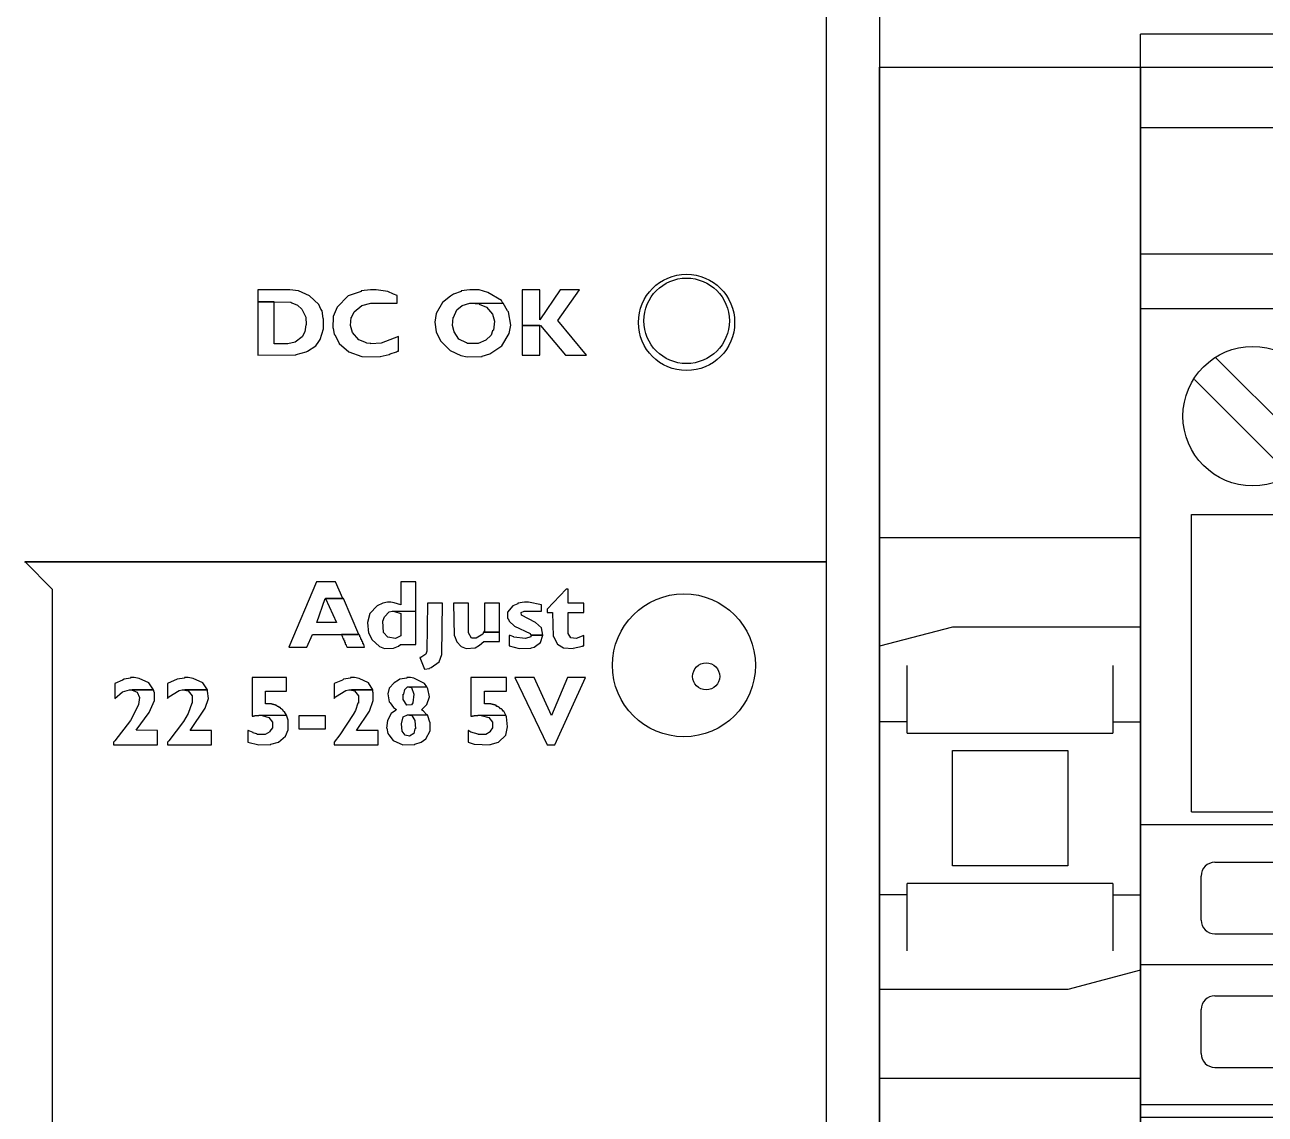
# Model space of a CAD drawing. Header units: inches. Extents: x -4 to 280, y -9 to 35.
# Drawn here: x 43.419 to 45.192, y 23.751 to 25.309 of the extents above; entities that cross this region are included whole.
import ezdxf

# ---------------------------------------------------------------- set-up
doc = ezdxf.new("R2010")
doc.units = ezdxf.units.IN
doc.header["$LTSCALE"] = 0.5
doc.header["$MEASUREMENT"] = 0
doc.linetypes.add('DOT', pattern=[0.25, 0, -0.25])
doc.layers.add('1', color=7, linetype='Continuous')
doc.layers.add('LAYER_1_0', color=160, linetype='Continuous')

# ---------------------------------------------------------------- blocks, each defined once
blk = doc.blocks.new('c2938581')
at = {"layer": 'LAYER_1_0', "color": 1}
for p, q in [((55.030577, 48.975133), (55.030577, -81.251544)), ((53.101668, -8.61205), (53.101668, 35.711515)), ((32.465546, 1.267795), (32.465546, 0.829579)), ((33.622754, 1.267795), (32.465546, 1.267795)), ((33.938325, 1.224042), (33.622754, 1.267795)), ((34.341401, 1.040074), (33.938325, 1.224042)), ((34.674542, 0.724504), (34.341401, 1.040074)), ((35.744244, 1.040074), (35.340823, 0.636654)), ((36.2176, 1.206472), (35.744244, 1.040074)), ((36.550741, 1.259182), (36.2176, 1.224042)), ((36.2176, 1.224042), (36.2176, 1.206472)), ((36.550741, 1.267795), (36.550741, 1.259182)), ((36.760891, 1.267795), (36.550741, 1.267795)), ((37.181882, 1.206472), (36.760891, 1.267795)), ((37.392377, 1.11001), (37.181882, 1.206472)), ((37.515023, 1.0573), (37.392377, 1.11001)), ((37.515023, 0.776869), (37.515023, 1.0573)), ((39.461157, 1.031117), (39.163156, 0.803396)), ((39.566233, 1.11001), (39.461157, 1.031117)), ((39.847008, 1.206472), (39.566233, 1.11001)), ((40.162579, 1.259182), (39.847008, 1.224042)), ((39.847008, 1.224042), (39.847008, 1.206472)), ((40.162579, 1.267795), (40.162579, 1.259182)), ((40.33759, 1.267795), (40.162579, 1.267795)), ((40.495719, 1.259182), (40.33759, 1.267795)), ((40.81129, 1.171332), (40.495719, 1.259182)), ((41.302216, 0.873332), (40.81129, 1.171332)), ((42.704715, 1.267795), (42.056003, 1.267795)), ((42.056003, 1.267795), (42.056003, -0.029628)), ((43.441276, 1.267795), (42.704715, 0.17191)), ((42.704715, 0.17191), (42.704715, 1.267795)), ((43.353426, 0.145728), (44.142353, 1.267795)), ((44.142353, 1.267795), (43.441276, 1.267795)), ((32.465546, 0.829579), (33.657549, 0.812009)), ((33.061548, 0.829579), (32.465546, 0.829579)), ((32.465546, 0.829579), (32.465546, -1.107943)), ((33.061548, -0.695909), (33.061548, 0.829579)), ((33.657549, 0.812009), (33.692689, 0.794439)), ((33.692689, 0.794439), (33.903185, 0.706934)), ((33.903185, 0.706934), (34.06097, 0.566374)), ((34.06097, 0.566374), (34.201185, 0.268373)), ((34.744822, 0.557761), (34.674542, 0.724504)), ((34.797187, 0.505051), (34.744822, 0.557761)), ((34.832327, 0.22462), (34.797187, 0.505051)), ((35.340823, 0.636654), (35.200608, 0.2949)), ((35.866889, 0.25976), (35.954395, 0.461298)), ((35.954395, 0.461298), (36.23517, 0.697976)), ((36.23517, 0.697976), (36.568311, 0.776869)), ((36.568311, 0.776869), (37.515023, 0.776869)), ((39.163156, 0.803396), (38.935091, 0.408588)), ((39.566233, 0.25976), (39.688878, 0.531578)), ((39.688878, 0.531578), (39.881803, 0.689364)), ((39.881803, 0.689364), (40.162579, 0.776869)), ((40.162579, 0.776869), (41.354582, 0.776869)), ((41.372152, 0.776869), (40.35516, 0.768256)), ((40.35516, 0.768256), (40.495719, 0.759299)), ((40.495719, 0.759299), (40.495719, 0.741729)), ((40.495719, 0.741729), (40.75858, 0.636654)), ((40.75858, 0.636654), (40.986646, 0.373793)), ((41.354582, 0.776869), (41.302216, 0.873332)), ((41.529937, 0.505051), (41.372152, 0.776869)), ((41.565077, 0.461298), (41.529937, 0.505051)), ((41.652582, -0.020671), (41.565077, 0.461298)), ((34.201185, 0.268373), (34.218755, -0.003445)), ((34.849897, 0.22462), (34.832327, 0.22462)), ((34.849897, -0.152273), (34.849897, 0.22462)), ((35.200608, 0.2949), (35.183038, -0.134703)), ((35.831749, -0.029628), (35.849319, 0.25976)), ((35.849319, 0.25976), (35.866889, 0.25976)), ((38.935091, 0.408588), (38.882381, 0.093018)), ((38.882381, 0.093018), (38.935091, -0.266306)), ((39.531093, -0.029628), (39.548663, 0.25976)), ((39.548663, 0.25976), (39.566233, 0.25976)), ((40.986646, 0.373793), (41.056581, 0.128158)), ((41.056581, 0.128158), (41.021441, -0.196026)), ((44.387988, -1.107943), (43.353426, 0.145728)), ((34.07854, -0.441661), (33.815335, -0.634587)), ((34.166045, -0.257349), (34.07854, -0.441661)), ((34.201185, -0.003445), (34.166045, -0.257349)), ((34.166045, -0.257349), (34.166045, -0.257349)), ((34.218755, -0.003445), (34.201185, -0.003445)), ((34.727252, -0.538124), (34.849897, -0.152273)), ((35.183038, -0.134703), (35.200608, -0.134703)), ((35.200608, -0.134703), (35.235748, -0.362769)), ((35.235748, -0.362769), (35.253318, -0.362769)), ((35.253318, -0.362769), (35.411103, -0.686952)), ((35.902029, -0.292489), (35.831749, -0.029628)), ((36.12975, -0.555694), (35.902029, -0.292489)), ((37.567388, -0.432704), (36.936247, -0.669382)), ((37.567388, -0.967727), (37.567388, -0.432704)), ((38.935091, -0.266306), (38.935091, -0.266306)), ((38.935091, -0.266306), (39.092877, -0.590489)), ((39.583803, -0.266306), (39.531093, -0.029628)), ((39.759158, -0.529167), (39.583803, -0.266306)), ((40.933936, -0.388951), (40.74101, -0.564307)), ((40.986646, -0.231166), (40.933936, -0.388951)), ((41.021441, -0.196026), (40.986646, -0.231166)), ((41.319442, -0.765845), (41.582647, -0.327629)), ((41.582647, -0.327629), (41.652582, -0.020671)), ((42.056003, -0.029628), (42.056003, -1.107943)), ((42.704715, -0.029628), (42.056003, -0.029628)), ((42.056003, -0.029628), (42.722285, -0.029628)), ((42.704715, -1.107943), (42.704715, -0.029628)), ((42.722285, -0.029628), (43.633857, -1.107943)), ((33.552474, -0.695909), (33.061548, -0.695909)), ((33.815335, -0.634587), (33.552474, -0.695909)), ((34.271465, -0.95877), (34.569466, -0.765845)), ((34.569466, -0.765845), (34.674542, -0.608059)), ((34.674542, -0.608059), (34.727252, -0.538124)), ((35.411103, -0.686952), (35.761469, -0.985297)), ((36.410525, -0.660769), (36.12975, -0.555694)), ((36.410525, -0.669382), (36.410525, -0.660769)), ((36.568311, -0.686952), (36.410525, -0.669382)), ((36.936247, -0.669382), (36.568311, -0.695909)), ((36.568311, -0.695909), (36.568311, -0.686952)), ((39.092877, -0.590489), (39.443587, -0.9412)), ((40.039589, -0.660769), (39.759158, -0.529167)), ((40.074729, -0.686952), (40.039589, -0.660769)), ((40.460579, -0.686952), (40.074729, -0.686952)), ((40.74101, -0.564307), (40.460579, -0.686952)), ((40.881226, -1.055233), (41.319442, -0.765845)), ((32.465546, -1.107943), (33.850475, -1.098985)), ((33.850475, -1.090373), (34.218755, -0.99391)), ((33.850475, -1.098985), (33.850475, -1.090373)), ((34.218755, -0.99391), (34.271465, -0.95877)), ((35.761469, -0.985297), (36.23517, -1.160308)), ((36.23517, -1.160308), (36.901451, -1.169265)), ((36.901451, -1.160308), (37.234248, -1.090373)), ((36.901451, -1.169265), (36.901451, -1.160308)), ((37.234248, -1.090373), (37.269387, -1.06419)), ((37.269387, -1.06419), (37.497453, -0.99391)), ((37.497453, -0.99391), (37.532593, -0.967727)), ((37.532593, -0.967727), (37.567388, -0.967727)), ((39.443587, -0.9412), (39.829438, -1.125513)), ((39.829438, -1.125513), (40.057159, -1.169265)), ((40.057159, -1.169265), (40.600795, -1.160308)), ((40.600795, -1.151695), (40.881226, -1.055233)), ((40.600795, -1.160308), (40.600795, -1.151695)), ((42.056003, -1.107943), (42.704715, -1.107943)), ((43.633857, -1.107943), (44.387988, -1.107943)), ((23.996985, -8.61205), (53.101668, -8.61205)), ((24.014555, -8.61205), (24.996235, -9.602515)), ((53.101668, -8.61205), (24.014555, -8.61205)), ((53.101668, -68.206689), (53.101668, -8.61205)), ((34.587036, -9.339654), (33.587614, -11.715392)), ((35.288113, -9.339654), (34.587036, -9.339654)), ((35.551318, -9.944613), (35.288113, -9.339654)), ((38.198874, -9.339654), (37.655238, -9.339654)), ((37.655238, -9.339654), (37.655238, -10.181291)), ((38.198874, -10.409012), (38.198874, -9.339654)), ((24.996235, -9.602515), (24.996235, -68.206689)), ((43.651427, -9.602515), (42.967575, -10.339076)), ((43.721707, -9.602515), (43.651427, -9.602515)), ((43.721707, -10.119623), (43.721707, -9.602515)), ((34.604606, -10.812432), (34.902607, -9.944613)), ((34.902607, -9.944613), (35.551318, -9.944613)), ((35.568888, -9.944613), (34.920177, -9.944613)), ((34.920177, -9.944613), (35.323253, -10.812432)), ((36.12975, -11.250648), (35.568888, -9.944613)), ((36.796031, -10.207473), (36.533171, -10.487904)), ((37.006527, -10.119623), (36.796031, -10.207473)), ((37.164312, -10.084828), (37.006527, -10.111011)), ((37.006527, -10.111011), (37.006527, -10.119623)), ((37.164312, -10.075871), (37.164312, -10.084828)), ((37.286957, -10.075871), (37.164312, -10.075871)), ((37.409603, -10.102398), (37.286957, -10.075871)), ((37.655238, -10.181291), (37.409603, -10.102398)), ((38.61952, -10.119623), (38.60195, -11.855607)), ((39.163156, -10.119623), (38.61952, -10.119623)), ((39.145586, -11.978252), (39.163156, -10.119623)), ((39.566233, -10.119623), (39.583803, -11.303358)), ((40.109869, -10.119623), (39.566233, -10.119623)), ((40.109869, -11.189326), (40.109869, -10.119623)), ((40.6883, -10.119623), (40.6883, -11.145573)), ((41.231936, -10.119623), (40.6883, -10.119623)), ((41.231936, -11.171756), (41.231936, -10.119623)), ((41.722862, -10.216086), (41.529937, -10.444151)), ((41.898218, -10.137193), (41.722862, -10.216086)), ((42.143509, -10.084828), (41.898218, -10.119623)), ((41.898218, -10.119623), (41.898218, -10.137193)), ((42.143509, -10.075871), (42.143509, -10.084828)), ((42.284068, -10.075871), (42.143509, -10.075871)), ((42.757425, -10.181291), (42.284068, -10.075871)), ((42.757425, -10.409012), (42.757425, -10.181291)), ((42.967575, -10.339076), (42.967575, -10.452764)), ((44.300138, -10.119623), (43.721707, -10.119623)), ((44.300138, -10.452764), (44.300138, -10.119623)), ((36.533171, -10.487904), (36.445321, -10.821045)), ((37.006527, -10.768335), (37.059237, -10.61055)), ((37.024097, -11.180368), (37.006527, -10.768335)), ((37.006527, -10.768335), (37.006527, -10.768335)), ((37.059237, -10.61055), (37.234248, -10.435539)), ((37.234248, -10.435539), (37.339667, -10.409012)), ((37.339667, -10.409012), (38.198874, -10.409012)), ((38.198874, -10.409012), (37.427173, -10.417969)), ((37.427173, -10.417969), (37.655238, -10.487904)), ((37.655238, -10.487904), (37.655238, -11.303358)), ((38.198874, -11.618929), (38.198874, -10.409012)), ((41.529937, -10.444151), (41.529937, -10.672217)), ((41.529937, -10.672217), (41.547507, -10.672217)), ((41.547507, -10.672217), (41.582647, -10.768335)), ((41.582647, -10.768335), (41.775572, -10.952648)), ((42.020863, -10.452764), (42.126283, -10.409012)), ((42.038433, -10.549227), (42.020863, -10.452764)), ((42.546929, -10.812432), (42.038433, -10.549227)), ((42.126283, -10.409012), (42.757425, -10.409012)), ((42.967575, -10.452764), (43.160501, -10.452764)), ((43.160501, -10.452764), (43.178071, -11.320928)), ((43.721707, -11.215508), (43.721707, -10.452764)), ((43.721707, -10.452764), (44.300138, -10.452764)), ((34.236325, -11.715392), (34.446821, -11.250648)), ((34.446821, -11.250648), (36.12975, -11.250648)), ((35.323253, -10.812432), (34.604606, -10.812432)), ((35.498608, -11.250648), (35.533748, -11.347111)), ((36.14732, -11.250648), (35.498608, -11.250648)), ((36.14732, -11.276831), (36.14732, -11.250648)), ((36.445321, -10.821045), (36.480461, -11.206896)), ((36.480461, -11.206896), (36.498031, -11.206896)), ((36.498031, -11.206896), (36.603106, -11.434616)), ((37.181882, -11.355724), (37.024097, -11.180368)), ((40.214944, -11.382251), (40.109869, -11.189326)), ((40.635935, -11.242036), (40.390299, -11.382251)), ((40.653505, -11.171756), (40.635935, -11.242036)), ((41.231936, -11.171756), (40.653505, -11.171756)), ((40.6883, -11.145573), (40.67073, -11.145573)), ((40.67073, -11.145573), (40.67073, -11.171756)), ((40.67073, -11.171756), (41.231936, -11.171756)), ((41.231936, -11.513509), (41.231936, -11.171756)), ((41.775572, -10.952648), (42.354004, -11.215508)), ((42.354004, -11.215508), (42.371574, -11.276831)), ((42.757425, -11.01397), (42.546929, -10.812432)), ((42.80979, -11.276831), (42.757425, -11.01397)), ((43.826782, -11.373294), (43.721707, -11.215508)), ((35.533748, -11.347111), (35.551318, -11.399821)), ((35.551318, -11.399821), (35.568888, -11.399821)), ((35.568888, -11.399821), (35.568888, -11.443574)), ((35.568888, -11.443574), (35.586458, -11.443574)), ((35.586458, -11.443574), (35.586458, -11.469756)), ((35.586458, -11.469756), (35.603684, -11.469756)), ((35.603684, -11.469756), (35.603684, -11.504896)), ((35.603684, -11.504896), (35.603684, -11.504896)), ((35.603684, -11.504896), (35.621254, -11.548649)), ((35.621254, -11.548649), (35.638824, -11.548649)), ((35.638824, -11.548649), (35.638824, -11.575176)), ((35.638824, -11.575176), (35.638824, -11.575176)), ((35.638824, -11.575176), (35.638824, -11.609972)), ((35.638824, -11.609972), (35.656394, -11.609972)), ((35.656394, -11.609972), (35.673964, -11.654069)), ((35.673964, -11.654069), (35.673964, -11.654069)), ((35.673964, -11.654069), (35.691534, -11.706434)), ((36.16489, -11.276831), (36.14732, -11.276831)), ((36.16489, -11.311971), (36.16489, -11.276831)), ((36.16489, -11.338154), (36.16489, -11.311971)), ((36.16489, -11.311971), (36.16489, -11.311971)), ((36.18246, -11.338154), (36.16489, -11.338154)), ((36.20003, -11.382251), (36.18246, -11.338154)), ((36.20003, -11.417391), (36.20003, -11.382251)), ((36.20003, -11.382251), (36.20003, -11.382251)), ((36.2176, -11.417391), (36.20003, -11.417391)), ((36.2176, -11.443574), (36.2176, -11.417391)), ((36.23517, -11.443574), (36.2176, -11.443574)), ((36.23517, -11.487326), (36.23517, -11.443574)), ((36.252395, -11.487326), (36.23517, -11.487326)), ((36.252395, -11.522466), (36.252395, -11.487326)), ((36.269965, -11.522466), (36.252395, -11.522466)), ((36.269965, -11.575176), (36.269965, -11.522466)), ((36.287535, -11.575176), (36.269965, -11.575176)), ((36.305105, -11.618929), (36.287535, -11.575176)), ((36.340245, -11.715392), (36.305105, -11.618929)), ((36.603106, -11.434616), (36.883881, -11.688864)), ((36.883881, -11.688864), (37.059237, -11.767757)), ((37.462313, -11.399821), (37.181882, -11.355724)), ((37.392377, -11.750187), (37.567388, -11.680252)), ((37.655238, -11.303358), (37.462313, -11.399821)), ((37.567388, -11.680252), (37.637668, -11.618929)), ((37.637668, -11.618929), (38.198874, -11.618929)), ((39.583803, -11.303358), (39.601373, -11.303358)), ((39.601373, -11.303358), (39.688878, -11.522466)), ((39.688878, -11.522466), (39.847008, -11.688864)), ((39.847008, -11.688864), (40.022019, -11.767757)), ((40.390299, -11.382251), (40.214944, -11.382251)), ((40.35516, -11.732962), (40.512945, -11.645112)), ((40.512945, -11.645112), (40.67073, -11.513509)), ((40.67073, -11.513509), (41.231936, -11.513509)), ((41.582647, -11.285788), (41.582647, -11.671294)), ((41.617787, -11.285788), (41.582647, -11.285788)), ((41.582647, -11.671294), (41.950928, -11.767757)), ((41.758002, -11.338154), (41.617787, -11.285788)), ((41.758002, -11.347111), (41.758002, -11.338154)), ((42.178649, -11.399821), (41.758002, -11.347111)), ((42.371574, -11.338154), (42.178649, -11.399821)), ((42.389144, -11.276831), (42.371574, -11.338154)), ((42.371574, -11.276831), (42.80979, -11.276831)), ((42.80979, -11.276831), (42.389144, -11.276831)), ((42.494219, -11.715392), (42.546929, -11.680252)), ((42.546929, -11.680252), (42.722285, -11.548649)), ((42.722285, -11.548649), (42.80979, -11.276831)), ((43.178071, -11.320928), (43.195641, -11.320928)), ((43.195641, -11.320928), (43.335856, -11.609972)), ((43.335856, -11.609972), (43.563921, -11.741574)), ((44.019708, -11.399821), (43.826782, -11.373294)), ((43.914632, -11.750187), (44.247773, -11.680252)), ((44.300138, -11.285788), (44.019708, -11.399821)), ((44.247773, -11.680252), (44.247773, -11.671294)), ((44.247773, -11.671294), (44.300138, -11.671294)), ((44.300138, -11.671294), (44.300138, -11.285788)), ((33.587614, -11.715392), (34.236325, -11.715392)), ((35.691534, -11.706434), (35.709104, -11.706434)), ((35.709104, -11.706434), (35.709104, -11.715392)), ((35.709104, -11.715392), (36.340245, -11.715392)), ((37.059237, -11.767757), (37.392377, -11.750187)), ((38.37423, -12.083328), (38.33909, -12.083328)), ((38.33909, -12.083328), (38.514445, -12.512931)), ((38.56681, -11.96964), (38.37423, -12.083328)), ((38.60195, -11.855607), (38.56681, -11.96964)), ((38.60195, -11.855607), (38.60195, -11.855607)), ((39.040167, -12.241113), (39.145586, -11.978252)), ((40.022019, -11.767757), (40.35516, -11.741574)), ((40.35516, -11.741574), (40.35516, -11.732962)), ((41.950928, -11.767757), (42.389144, -11.750187)), ((42.389144, -11.741574), (42.494219, -11.715392)), ((42.389144, -11.750187), (42.389144, -11.741574)), ((43.563921, -11.741574), (43.914632, -11.767757)), ((43.914632, -11.767757), (43.914632, -11.750187)), ((38.514445, -12.512931), (38.6898, -12.486749)), ((38.6898, -12.478136), (38.759736, -12.451609)), ((38.6898, -12.486749), (38.6898, -12.478136)), ((38.759736, -12.451609), (39.040167, -12.241113)), ((27.556285, -12.907395), (27.27551, -13.038997)), ((27.27551, -13.038997), (27.27551, -13.582633)), ((27.608651, -12.872599), (27.556285, -12.907395)), ((27.836716, -12.837459), (27.608651, -12.872599)), ((27.836716, -12.819889), (27.836716, -12.837459)), ((27.976931, -12.819889), (27.836716, -12.819889)), ((28.152287, -12.846072), (27.976931, -12.819889)), ((28.502998, -13.012815), (28.152287, -12.846072)), ((28.678353, -13.267063), (28.502998, -13.012815)), ((29.53756, -12.881212), (29.186849, -13.038997)), ((29.186849, -13.038997), (29.186849, -13.582633)), ((29.80042, -12.837459), (29.53756, -12.872599)), ((29.53756, -12.872599), (29.53756, -12.881212)), ((29.80042, -12.819889), (29.80042, -12.837459)), ((29.940636, -12.819889), (29.80042, -12.819889)), ((30.115991, -12.846072), (29.940636, -12.819889)), ((30.466702, -13.012815), (30.115991, -12.846072)), ((30.642057, -13.267063), (30.466702, -13.012815)), ((32.255051, -12.819889), (32.255051, -14.213775)), ((33.499764, -12.819889), (32.255051, -12.819889)), ((33.499764, -13.310815), (33.499764, -12.819889)), ((35.533748, -12.907395), (35.235748, -13.038997)), ((35.235748, -13.038997), (35.235748, -13.582633)), ((35.568888, -12.872599), (35.533748, -12.907395)), ((35.831749, -12.837459), (35.568888, -12.872599)), ((35.831749, -12.819889), (35.831749, -12.837459)), ((35.971965, -12.819889), (35.831749, -12.819889)), ((36.14732, -12.846072), (35.971965, -12.819889)), ((36.480461, -13.012815), (36.14732, -12.846072)), ((36.638246, -13.267063), (36.480461, -13.012815)), ((37.409603, -13.003857), (37.234248, -13.20574)), ((37.567388, -12.907395), (37.409603, -13.003857)), ((37.620098, -12.872599), (37.567388, -12.907395)), ((37.865734, -12.837459), (37.620098, -12.872599)), ((37.865734, -12.819889), (37.865734, -12.837459)), ((38.005949, -12.819889), (37.865734, -12.819889)), ((38.128594, -12.837459), (38.005949, -12.819889)), ((38.514445, -13.030385), (38.128594, -12.837459)), ((38.60195, -13.15303), (38.514445, -13.030385)), ((40.197374, -12.819889), (40.197374, -14.213775)), ((41.494797, -12.819889), (40.197374, -12.819889)), ((41.494797, -13.310815), (41.494797, -12.819889)), ((41.793142, -12.819889), (42.967575, -15.265563)), ((42.494219, -12.819889), (41.793142, -12.819889)), ((43.125361, -14.196205), (42.494219, -12.819889)), ((43.704137, -12.819889), (43.125361, -14.196205)), ((43.248351, -15.265563), (44.352848, -12.819889)), ((44.352848, -12.819889), (43.704137, -12.819889)), ((27.27551, -13.582633), (27.556285, -13.336998)), ((27.556285, -13.336998), (27.801576, -13.267063)), ((27.801576, -13.267063), (28.678353, -13.267063)), ((27.906996, -13.267063), (27.906996, -13.275675)), ((28.678353, -13.267063), (27.906996, -13.267063)), ((27.906996, -13.275675), (28.082007, -13.345955)), ((28.082007, -13.345955), (28.169857, -13.547493)), ((28.695923, -13.345955), (28.678353, -13.267063)), ((28.713493, -13.345955), (28.695923, -13.345955)), ((28.713493, -13.652569), (28.713493, -13.345955)), ((29.239214, -13.512354), (29.607495, -13.284633)), ((29.607495, -13.284633), (29.712571, -13.267063)), ((29.712571, -13.267063), (30.642057, -13.267063)), ((29.81799, -13.267063), (29.81799, -13.275675)), ((30.642057, -13.267063), (29.81799, -13.267063)), ((29.81799, -13.275675), (29.940636, -13.301858)), ((29.940636, -13.301858), (30.080851, -13.486171)), ((30.080851, -13.486171), (30.080851, -13.749032)), ((30.642057, -13.310815), (30.642057, -13.267063)), ((30.677197, -13.573676), (30.642057, -13.310815)), ((32.745977, -13.775559), (32.745977, -13.310815)), ((32.745977, -13.310815), (33.499764, -13.310815)), ((35.288113, -13.512354), (35.656394, -13.284633)), ((35.656394, -13.284633), (35.761469, -13.267063)), ((35.761469, -13.267063), (36.638246, -13.267063)), ((35.866889, -13.267063), (35.866889, -13.275675)), ((36.638246, -13.267063), (35.866889, -13.267063)), ((35.866889, -13.275675), (35.971965, -13.301858)), ((35.971965, -13.301858), (36.11218, -13.486171)), ((36.11218, -13.486171), (36.11218, -13.749032)), ((36.638246, -13.345955), (36.638246, -13.267063)), ((36.655816, -13.345955), (36.638246, -13.345955)), ((36.655816, -13.652569), (36.655816, -13.345955)), ((37.234248, -13.20574), (37.181882, -13.407278)), ((37.181882, -13.407278), (37.234248, -13.696666)), ((37.742744, -13.608816), (37.742744, -13.415891)), ((37.742744, -13.415891), (37.760314, -13.415891)), ((37.760314, -13.415891), (37.795454, -13.249493)), ((37.795454, -13.249493), (37.900529, -13.15303)), ((37.900529, -13.15303), (38.60195, -13.15303)), ((38.60195, -13.15303), (37.970809, -13.1706)), ((37.970809, -13.1706), (38.041089, -13.179213)), ((38.041089, -13.179213), (38.128594, -13.415891)), ((38.128594, -13.415891), (38.093454, -13.740419)), ((38.63709, -13.231923), (38.60195, -13.15303)), ((38.6898, -13.512354), (38.63709, -13.231923)), ((40.6883, -13.775559), (40.6883, -13.310815)), ((40.6883, -13.310815), (41.494797, -13.310815)), ((28.117147, -13.836882), (27.836716, -14.380173)), ((28.134717, -13.801742), (28.117147, -13.836882)), ((28.169857, -13.547493), (28.134717, -13.801742)), ((28.520567, -14.082172), (28.713493, -13.652569)), ((29.186849, -13.582633), (29.239214, -13.512354)), ((30.063281, -13.749032), (29.940636, -14.117312)), ((30.010916, -14.739841), (30.554207, -13.933344)), ((30.080851, -13.749032), (30.063281, -13.749032)), ((30.554207, -13.933344), (30.677197, -13.573676)), ((32.956472, -13.775559), (32.745977, -13.775559)), ((32.956472, -13.784172), (32.956472, -13.775559)), ((32.991268, -13.784172), (32.956472, -13.784172)), ((32.991268, -13.801742), (32.991268, -13.784172)), ((33.043978, -13.801742), (32.991268, -13.801742)), ((33.043978, -13.810354), (33.043978, -13.801742)), ((33.096688, -13.810354), (33.043978, -13.810354)), ((33.096688, -13.819312), (33.096688, -13.810354)), ((33.114258, -13.819312), (33.096688, -13.819312)), ((33.114258, -13.836882), (33.114258, -13.819312)), ((33.149053, -13.836882), (33.114258, -13.836882)), ((33.166623, -13.863064), (33.149053, -13.836882)), ((33.184193, -13.863064), (33.166623, -13.863064)), ((33.184193, -13.871677), (33.184193, -13.863064)), ((33.201763, -13.871677), (33.184193, -13.871677)), ((33.201763, -13.880634), (33.201763, -13.871677)), ((33.236903, -13.880634), (33.201763, -13.880634)), ((33.236903, -13.906817), (33.236903, -13.880634)), ((33.272043, -13.906817), (33.236903, -13.906817)), ((33.306839, -13.950914), (33.272043, -13.906817)), ((33.324409, -13.950914), (33.306839, -13.950914)), ((33.341979, -13.977097), (33.324409, -13.950914)), ((35.235748, -13.582633), (35.288113, -13.512354)), ((36.09461, -13.749032), (36.007104, -14.012237)), ((36.11218, -13.749032), (36.09461, -13.749032)), ((36.515601, -14.03842), (36.655816, -13.652569)), ((37.234248, -13.696666), (37.269387, -13.740419)), ((37.269387, -13.740419), (37.392377, -13.906817)), ((37.392377, -13.906817), (37.497453, -13.977097)), ((37.865734, -13.819312), (37.742744, -13.608816)), ((38.041089, -13.810354), (37.865734, -13.819312)), ((38.093454, -13.740419), (38.041089, -13.810354)), ((38.409025, -13.994667), (38.60195, -13.801742)), ((38.60195, -13.801742), (38.6898, -13.512354)), ((40.916366, -13.775559), (40.6883, -13.775559)), ((40.916366, -13.784172), (40.916366, -13.775559)), ((40.969076, -13.784172), (40.916366, -13.784172)), ((40.969076, -13.801742), (40.969076, -13.784172)), ((41.021441, -13.801742), (40.969076, -13.801742)), ((41.021441, -13.810354), (41.021441, -13.801742)), ((41.074151, -13.810354), (41.021441, -13.810354)), ((41.074151, -13.819312), (41.074151, -13.810354)), ((41.091721, -13.819312), (41.074151, -13.819312)), ((41.091721, -13.836882), (41.091721, -13.819312)), ((41.126861, -13.836882), (41.091721, -13.836882)), ((41.126861, -13.863064), (41.126861, -13.836882)), ((41.161656, -13.863064), (41.126861, -13.863064)), ((41.161656, -13.871677), (41.161656, -13.863064)), ((41.179226, -13.871677), (41.161656, -13.871677)), ((41.179226, -13.880634), (41.179226, -13.871677)), ((41.196796, -13.880634), (41.179226, -13.880634)), ((41.214366, -13.906817), (41.196796, -13.880634)), ((41.231936, -13.906817), (41.214366, -13.906817)), ((41.267076, -13.950914), (41.231936, -13.906817)), ((41.302216, -13.950914), (41.267076, -13.950914)), ((41.319442, -13.977097), (41.302216, -13.950914)), ((27.836716, -14.380173), (27.27551, -15.116734)), ((28.047211, -14.730884), (28.520567, -14.082172)), ((29.940636, -14.117312), (29.76528, -14.415313)), ((29.940636, -14.117312), (29.940636, -14.117312)), ((32.255051, -14.213775), (32.307761, -14.213775)), ((32.307761, -14.213775), (32.307761, -14.204818)), ((32.307761, -14.204818), (32.360126, -14.204818)), ((32.360126, -14.204818), (32.360126, -14.196205)), ((32.360126, -14.196205), (32.500342, -14.196205)), ((32.500342, -14.196205), (32.500342, -14.178635)), ((32.500342, -14.178635), (33.499764, -14.178635)), ((33.499764, -14.178635), (32.623332, -14.196205)), ((32.623332, -14.196205), (32.868623, -14.266485)), ((32.868623, -14.266485), (32.991268, -14.432883)), ((33.359549, -13.977097), (33.341979, -13.977097)), ((33.412259, -14.064602), (33.359549, -13.977097)), ((33.429829, -14.064602), (33.412259, -14.064602)), ((33.499764, -14.178635), (33.429829, -14.064602)), ((33.570044, -14.362603), (33.499764, -14.178635)), ((33.570044, -14.713314), (33.570044, -14.362603)), ((33.570044, -14.362603), (33.570044, -14.362603)), ((33.955895, -14.204818), (33.955895, -14.678518)), ((34.920177, -14.204818), (33.955895, -14.204818)), ((34.920177, -14.678518), (34.920177, -14.204818)), ((35.919599, -14.161065), (35.445898, -14.897626)), ((36.007104, -14.012237), (35.919599, -14.161065)), ((36.042244, -14.739841), (36.515601, -14.03842)), ((37.164312, -14.37156), (37.129172, -14.660948)), ((37.304527, -14.117312), (37.164312, -14.37156)), ((37.462313, -14.012237), (37.304527, -14.117312)), ((37.497453, -13.977097), (37.462313, -14.012237)), ((37.672808, -14.503163), (37.742744, -14.248915)), ((37.742744, -14.248915), (37.900529, -14.170022)), ((37.900529, -14.170022), (38.60195, -14.170022)), ((38.61952, -14.170022), (37.970809, -14.178635)), ((37.970809, -14.178635), (38.058314, -14.196205)), ((38.058314, -14.196205), (38.163734, -14.380173)), ((38.163734, -14.380173), (38.181304, -14.678518)), ((38.461735, -14.029807), (38.409025, -13.994667)), ((38.60195, -14.170022), (38.461735, -14.029807)), ((38.63709, -14.204818), (38.61952, -14.170022)), ((38.707026, -14.432883), (38.63709, -14.204818)), ((38.63709, -14.204818), (38.63709, -14.204818)), ((40.197374, -14.213775), (40.250084, -14.213775)), ((40.250084, -14.213775), (40.250084, -14.204818)), ((40.250084, -14.204818), (40.320364, -14.204818)), ((40.320364, -14.204818), (40.320364, -14.196205)), ((40.320364, -14.196205), (40.443009, -14.196205)), ((40.443009, -14.196205), (40.443009, -14.178635)), ((40.443009, -14.178635), (41.460002, -14.178635)), ((41.460002, -14.178635), (40.565655, -14.196205)), ((40.565655, -14.196205), (40.846086, -14.266485)), ((40.846086, -14.266485), (40.986646, -14.432883)), ((41.337012, -13.977097), (41.319442, -13.977097)), ((41.372152, -14.03842), (41.337012, -13.977097)), ((41.389722, -14.03842), (41.372152, -14.03842)), ((41.460002, -14.178635), (41.389722, -14.03842)), ((41.494797, -14.248915), (41.460002, -14.178635)), ((41.529937, -14.608238), (41.494797, -14.248915)), ((41.494797, -14.248915), (41.494797, -14.248915)), ((28.818568, -14.739841), (28.047211, -14.730884)), ((28.818568, -15.265563), (28.818568, -14.739841)), ((29.76528, -14.415313), (29.239214, -15.116734)), ((30.782273, -14.739841), (30.010916, -14.739841)), ((30.782273, -15.265563), (30.782273, -14.739841)), ((32.097266, -14.739841), (32.097266, -15.169444)), ((32.114836, -14.739841), (32.097266, -14.739841)), ((32.290191, -14.809776), (32.114836, -14.739841)), ((32.290191, -14.827346), (32.290191, -14.809776)), ((32.412836, -14.862486), (32.290191, -14.827346)), ((32.903762, -14.783594), (32.728407, -14.880056)), ((32.991268, -14.643378), (32.903762, -14.766024)), ((32.903762, -14.766024), (32.903762, -14.783594)), ((32.991268, -14.432883), (32.991268, -14.643378)), ((33.464969, -14.941379), (33.570044, -14.713314)), ((33.955895, -14.678518), (34.920177, -14.678518)), ((36.831171, -14.739841), (36.042244, -14.739841)), ((36.831171, -15.265563), (36.831171, -14.739841)), ((37.129172, -14.660948), (37.146742, -14.660948)), ((37.146742, -14.660948), (37.181882, -14.844916)), ((37.181882, -14.844916), (37.217022, -14.897626)), ((37.707948, -14.766024), (37.672808, -14.503163)), ((37.672808, -14.503163), (37.672808, -14.503163)), ((37.813024, -14.915196), (37.707948, -14.766024)), ((38.128594, -14.844916), (37.970809, -14.941379)), ((38.163734, -14.678518), (38.128594, -14.844916)), ((38.181304, -14.678518), (38.163734, -14.678518)), ((38.56681, -15.046455), (38.724596, -14.748454)), ((38.724596, -14.432883), (38.707026, -14.432883)), ((38.724596, -14.748454), (38.724596, -14.432883)), ((40.092299, -14.739841), (40.092299, -15.169444)), ((40.109869, -14.739841), (40.092299, -14.739841)), ((40.127439, -14.748454), (40.109869, -14.739841)), ((40.197374, -14.801164), (40.127439, -14.748454)), ((40.460579, -14.871099), (40.197374, -14.801164)), ((40.898796, -14.783594), (40.74101, -14.880056)), ((40.986646, -14.643378), (40.898796, -14.766024)), ((40.898796, -14.766024), (40.898796, -14.783594)), ((40.986646, -14.432883), (40.986646, -14.643378)), ((41.460002, -14.906239), (41.529937, -14.608238)), ((27.27551, -15.116734), (27.223145, -15.160487)), ((27.223145, -15.160487), (27.223145, -15.265563)), ((27.223145, -15.265563), (28.818568, -15.265563)), ((29.239214, -15.116734), (29.186849, -15.160487)), ((29.186849, -15.160487), (29.186849, -15.265563)), ((29.186849, -15.265563), (30.782273, -15.265563)), ((32.097266, -15.169444), (32.500342, -15.265563)), ((32.447976, -14.880056), (32.412836, -14.862486)), ((32.728407, -14.880056), (32.447976, -14.880056)), ((32.500342, -15.265563), (32.938902, -15.248337)), ((32.938902, -15.23938), (33.219333, -15.160487)), ((32.938902, -15.248337), (32.938902, -15.23938)), ((33.219333, -15.160487), (33.464969, -14.941379)), ((35.445898, -14.897626), (35.235748, -15.160487)), ((35.235748, -15.160487), (35.235748, -15.265563)), ((35.235748, -15.265563), (36.831171, -15.265563)), ((37.217022, -14.897626), (37.374807, -15.107777)), ((37.374807, -15.107777), (37.725174, -15.265563)), ((37.725174, -15.265563), (38.163734, -15.248337)), ((37.970809, -14.941379), (37.813024, -14.915196)), ((38.163734, -15.23938), (38.391455, -15.160487)), ((38.163734, -15.248337), (38.163734, -15.23938)), ((38.391455, -15.160487), (38.56681, -15.046455)), ((40.092299, -15.169444), (40.320364, -15.23938)), ((40.320364, -15.23938), (40.898796, -15.265563)), ((40.460579, -14.880056), (40.460579, -14.871099)), ((40.74101, -14.880056), (40.460579, -14.880056)), ((40.898796, -15.248337), (41.196796, -15.160487)), ((40.898796, -15.265563), (40.898796, -15.248337)), ((41.196796, -15.160487), (41.460002, -14.906239)), ((42.967575, -15.265563), (43.248351, -15.265563))]:
    blk.add_line(p, q, dxfattribs=at)
for centre, radius in [((48.026009, 0.137115), 1.551671), ((47.929546, -12.372716), 2.594846), ((48.736043, -12.776137), 0.490926)]:
    blk.add_circle(centre, radius, dxfattribs=at)
blk.add_open_spline([(49.770605, 0.075448), (49.770605, 1.040074), (48.999249, 1.829001), (48.017396, 1.829001), (47.05277, 1.829001), (46.281413, 1.040074), (46.281413, 0.075448), (46.281413, -0.888835), (47.05277, -1.668804), (48.017396, -1.668804), (48.999249, -1.668804), (49.770605, -0.888835), (49.770605, 0.075448)], degree=3, knots=[0, 0, 0, 0, 1, 1, 1, 2, 2, 2, 3, 3, 3, 4, 4, 4, 4], dxfattribs=at)
blk = doc.blocks.new('UK END_STOP')
at = {"layer": '1', "color": 7}
for p, q in [((0, 1.0909), (0.3728, 1.0909)), ((0, -1.0909), (0, 1.0909)), ((0.3728, 1.0909), (0.3728, -1.0909)), ((0.3728, 0.4179), (0, 0.4179)), ((0.104, 0.2904), (0, 0.2631)), ((0.3728, 0.2904), (0.104, 0.2904)), ((0.0392, 0.1389), (0.0392, 0.2354)), ((0.3335, 0.2354), (0.3335, 0.1389)), ((0.0392, 0.155), (0, 0.155)), ((0.3335, 0.155), (0.3728, 0.155)), ((0.0392, 0.1389), (0.3335, 0.1389)), ((0.104, 0.1138), (0.2688, 0.1138)), ((0.104, -0.051), (0.104, 0.1138)), ((0.2688, 0.1138), (0.2688, -0.051)), ((0.2688, -0.051), (0.104, -0.051)), ((0.3335, -0.0761), (0.0392, -0.0761)), ((0.0392, -0.1726), (0.0392, -0.0761)), ((0.3335, -0.0761), (0.3335, -0.1726)), ((0.0392, -0.0922), (0, -0.0922)), ((0.3335, -0.0922), (0.3728, -0.0922)), ((0.3728, -0.2003), (0.2688, -0.2276)), ((0.2688, -0.2276), (0, -0.2276)), ((0.3728, -0.3551), (0, -0.3551)), ((0.3728, -1.0909), (0, -1.0909))]:
    blk.add_line(p, q, dxfattribs=at)
at = {"layer": '1', "color": 7, "linetype": 'DOT'}
blk.add_point((0, 0.7142), dxfattribs=at)
blk = doc.blocks.new('c3046485')
at = {"color": 7, "linetype": 'Continuous'}
for p, q in [((8.15, 16.3), (0, 16.3)), ((0, 15.1), (8.15, 15.1)), ((8.15, 12.9), (0, 12.9)), ((8.15, 8.305), (0, 8.305)), ((0, 6.339), (8.15, 6.339)), ((1.85, -1.148), (6.3, -1.148)), ((1.85, -11.95), (1.85, -1.148)), ((2.7, -13.775), (5.45, -13.775)), ((2.2, -15.875), (2.2, -14.275)), ((5.95, -14.275), (5.95, -15.875)), ((2.7, -16.375), (5.45, -16.375)), ((2.7, -18.625), (5.45, -18.625)), ((2.2, -20.725), (2.2, -19.125)), ((5.95, -19.125), (5.95, -20.725)), ((2.7, -21.225), (5.45, -21.225)), ((8.15, -22.58), (0, -22.58)), ((8.15, -23.05), (0, -23.05)), ((8.15, -30.539), (0, -30.539)), ((8.15, -37.1), (0, -37.1)), ((0, -40.817), (8.15, -40.817)), ((0, -41.5), (8.15, -41.5))]:
    blk.add_line(p, q, dxfattribs=at)
blk.add_circle((4.075, 2.425), 2.533, dxfattribs=at)
for centre, start, end in [((2.7, -14.275), 90, 180), ((5.45, -14.275), 360, 90), ((2.7, -15.875), 180, 270), ((5.45, -15.875), 270, 360), ((2.7, -19.125), 90, 180), ((5.45, -19.125), 360, 90), ((2.7, -20.725), 180, 270), ((5.45, -20.725), 270, 360)]:
    blk.add_arc(centre, 0.5, start, end, dxfattribs=at)
at = {"layer": '1', "color": 7, "linetype": 'Continuous'}
for p, q in [((0, -32.604), (0, 16.3)), ((8.15, 16.3), (8.15, -32.604)), ((6.189, 1.089), (2.739, 4.539)), ((1.961, 3.761), (5.411, 0.311)), ((6.3, -1.148), (6.3, -11.95)), ((1.85, -11.95), (6.3, -11.95)), ((8.15, -12.42), (0, -12.42)), ((8.15, -17.5), (0, -17.5)), ((6.189, -27.961), (2.739, -24.511)), ((1.961, -25.289), (5.411, -28.739)), ((8.15, -32.604), (0, -32.604)), ((0, -39.358), (0, -32.604)), ((8.15, -32.604), (8.15, -39.358)), ((0, -39.358), (8.15, -39.358)), ((0, -41.5), (0, -39.358)), ((8.15, -39.358), (8.15, -41.5))]:
    blk.add_line(p, q, dxfattribs=at)
for start, end in [(327.7076, 122.2924), (122.2924, 147.7076), (147.7076, 302.2924), (302.2924, 327.7076)]:
    blk.add_arc((4.075, -26.625), 2.5, start, end, dxfattribs=at)
at = {"layer": '1', "color": 7}
blk.add_point((0, 0), dxfattribs=at)

msp = doc.modelspace()

# ---------------------------------------------------------------- block references
for name, p, xscale, yscale, zscale in [('c2938581', (42.47425, 24.87988), 0.0393699999999626, 0.0393699999999626, 0.0393699999999626), ('c3046485', (45.01359, 24.6535), 0.03937000000000523, 0.03937000000000523, 0.03937000000000523)]:
    msp.add_blockref(name, p, dxfattribs=dict(xscale=xscale, yscale=yscale, zscale=zscale))
msp.add_blockref('UK END_STOP', (44.64081, 24.15701))

doc.saveas('drawing.dxf')
